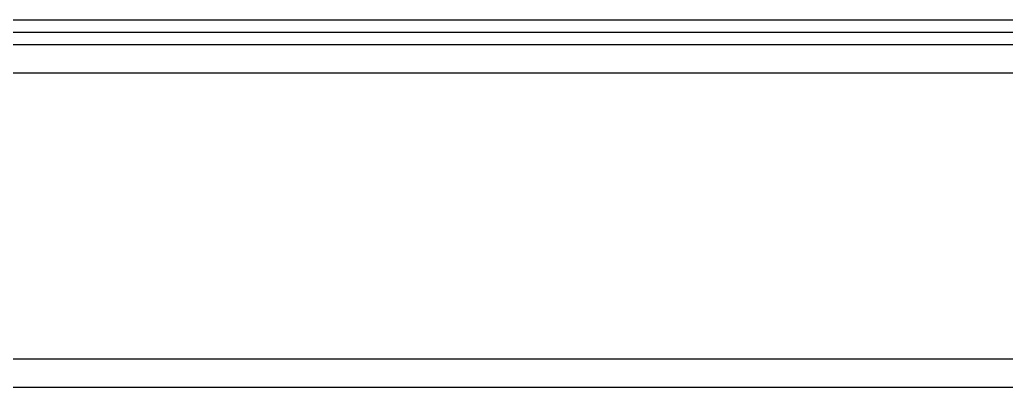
# Model space of a CAD drawing. Header units: millimetres. Extents: x 2513 to 2669, y 1505 to 1675.
# Drawn here: x 2556.8326 to 2556.9644, y 1512.7755 to 1512.8246 of the extents above; entities that cross this region are included whole.
import ezdxf

# ---------------------------------------------------------------- set-up
doc = ezdxf.new("R2010")
doc.units = ezdxf.units.MM
doc.layers.add('DTM_AXES', color=7, linetype='Continuous')

msp = doc.modelspace()

# ---------------------------------------------------------------- linework, layer by layer
at = {"color": 7, "linetype": 'Continuous'}
for p, q in [((2556.79074004439, 1512.824590896505), (2557.630936861275, 1512.824590896505)), ((2556.792384265168, 1512.822946675728), (2557.6292926405, 1512.822946675728))]:
    msp.add_line(p, q, dxfattribs=at)
at = {"layer": 'DTM_AXES', "color": 7, "linetype": 'Continuous'}
for p, q in [((2556.818320634289, 1512.82128591044), (2557.602487466243, 1512.82128591044)), ((2556.818320634289, 1512.817491554801), (2557.602487466243, 1512.817491554801)), ((2556.818320634289, 1512.779303313631), (2557.602487466243, 1512.779303313631)), ((2556.818320634289, 1512.775508957992), (2557.602487466243, 1512.775508957992))]:
    msp.add_line(p, q, dxfattribs=at)

doc.saveas('drawing.dxf')
